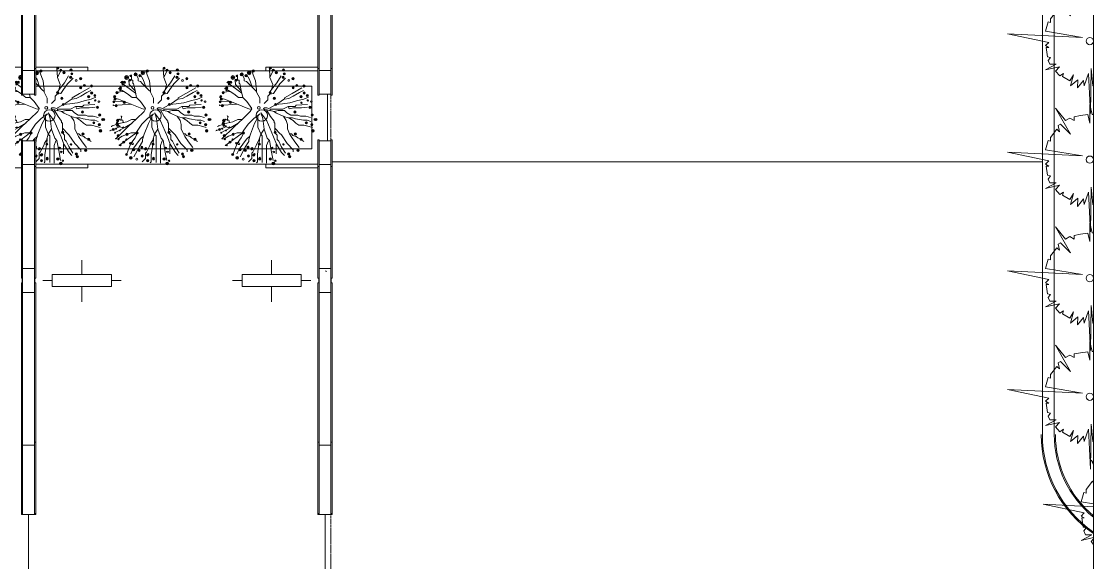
# Model space of a CAD drawing. Header units: millimetres. Extents: x 60855 to 206000, y 5274 to 78634.
# Drawn here: x 89143 to 98184, y 55207 to 59771 of the extents above; entities that cross this region are included whole.
import ezdxf

# ---------------------------------------------------------------- set-up
doc = ezdxf.new("R2010")
doc.units = ezdxf.units.MM
for name, pattern in [('Dash - Tight', [4.5, 3, -1.5]), ('Grid Line', [22.225, 12.7, -3.175, 3.175, -3.175]), ('Hidden', [7.14375, 4.7625, -2.38125])]:
    doc.linetypes.add(name, pattern=pattern)
for name, color, linetype, lineweight in [('A-DETL-GENF-2', 92, 'Dash - Tight', 9), ('A-DETL-GENF-3', 92, 'Hidden', 18), ('A-FLOR', 192, 'Continuous', 9), ('A-WALL', 113, 'Continuous', 9), ('C-PRKG', 70, 'Continuous', 9), ('G-IMPT', 8, 'Continuous', 9), ('L-PLNT-1', 253, 'Continuous', 9), ('S-COLS', 52, 'Continuous', 9), ('S-COLS-1', 52, 'Continuous', 25), ('S-GRID-1', 1, 'Grid Line', 9)]:
    doc.layers.add(name, color=color, linetype=linetype, lineweight=lineweight)

# ---------------------------------------------------------------- blocks, each defined once
blk = doc.blocks.new('xe oto1 - xe oto-V1-TKCS_NHÀ XE 1 - MẶT BẰNG COTE _1_000')
at = {"layer": 'C-PRKG'}
for p, q in [((-2500, 4980), (-2500, 4500)), ((-2500, 4980), (-2500, 0)), ((-2000, 4950), (-2000, 4980)), ((-500, 4980), (-500, 4950)), ((-2450, 4500), (-2450, 4950)), ((-2450, 4950), (-2000, 4950)), ((-500, 4950), (-60, 4950)), ((-2500, 4500), (-2450, 4500)), ((-2500, 500), (-2500, 4500)), ((-2500, 4500), (-2500, 500)), ((-2050, 4170), (-2050, 4050)), ((-2050, 4170), (-2050, 4050)), ((-450, 4170), (-450, 4050)), ((-450, 4170), (-450, 4050)), ((-2300, 4000), (-2380, 4000)), ((-2300, 4000), (-2380, 4000)), ((-1800, 4050), (-2300, 4050)), ((-2300, 4050), (-2300, 3950)), ((-1800, 3950), (-1800, 4050)), ((-1720, 4000), (-1800, 4000)), ((-1720, 4000), (-1800, 4000)), ((-700, 4000), (-780, 4000)), ((-700, 4000), (-780, 4000)), ((-200, 4050), (-700, 4050)), ((-700, 4050), (-700, 3950)), ((-200, 3950), (-200, 4050)), ((-120, 4000), (-200, 4000)), ((-120, 4000), (-200, 4000)), ((-2300, 3950), (-1800, 3950)), ((-2050, 3950), (-2050, 3820)), ((-2050, 3950), (-2050, 3820)), ((-700, 3950), (-200, 3950)), ((-450, 3950), (-450, 3820)), ((-450, 3950), (-450, 3820)), ((0, 0), (0, 2025.1)), ((0, 500), (0, 2025.1)), ((0, 2025.1), (0, 500)), ((-2450, 500), (-2500, 500)), ((-2500, 500), (-2500, 0)), ((-2450, 100), (-2450, 500)), ((0, 500), (-50, 500)), ((-50, 500), (-50, 100)), ((0, 0), (0, 500)), ((-2000, 100), (-2450, 100)), ((-2000, 0), (-2000, 100)), ((-500, 100), (-500, 0)), ((-50, 100), (-500, 100)), ((-2500, 0), (-2000, 0)), ((-2500, 0), (0, 0)), ((-500, 0), (0, 0))]:
    blk.add_line(p, q, dxfattribs=at)
blk = doc.blocks.new('xe oto1 - xe oto-V2-TKCS_NHÀ XE 1 - MẶT BẰNG COTE _1_000')
at = {"layer": 'C-PRKG'}
for p, q in [((-2000, 4950), (-2000, 4980)), ((-500, 4980), (-500, 4950)), ((-2440, 4950), (-2000, 4950)), ((-500, 4950), (-60, 4950)), ((-2050, 4170), (-2050, 4050)), ((-2050, 4170), (-2050, 4050)), ((-450, 4170), (-450, 4050)), ((-450, 4170), (-450, 4050)), ((-2300, 4000), (-2380, 4000)), ((-2300, 4000), (-2380, 4000)), ((-1800, 4050), (-2300, 4050)), ((-2300, 4050), (-2300, 3950)), ((-1800, 3950), (-1800, 4050)), ((-1720, 4000), (-1800, 4000)), ((-1720, 4000), (-1800, 4000)), ((-700, 4000), (-780, 4000)), ((-700, 4000), (-780, 4000)), ((-200, 4050), (-700, 4050)), ((-700, 4050), (-700, 3950)), ((-200, 3950), (-200, 4050)), ((-120, 4000), (-200, 4000)), ((-120, 4000), (-200, 4000)), ((-2300, 3950), (-1800, 3950)), ((-2050, 3950), (-2050, 3820)), ((-2050, 3950), (-2050, 3820)), ((-700, 3950), (-200, 3950)), ((-450, 3950), (-450, 3820)), ((-450, 3950), (-450, 3820)), ((-2500, 2025.1), (-2500, 0)), ((-2500, 500), (-2500, 2025.1)), ((-2500, 2025.1), (-2500, 500)), ((0, 0), (0, 2025.1)), ((0, 500), (0, 2025.1)), ((0, 2025.1), (0, 500)), ((-2450, 500), (-2500, 500)), ((-2500, 500), (-2500, 0)), ((-2450, 100), (-2450, 500)), ((0, 500), (-50, 500)), ((-50, 500), (-50, 100)), ((0, 0), (0, 500)), ((-2000, 100), (-2450, 100)), ((-2000, 0), (-2000, 100)), ((-500, 100), (-500, 0)), ((-50, 100), (-500, 100)), ((-2500, 0), (-2000, 0)), ((-2500, 0), (0, 0)), ((-500, 0), (0, 0))]:
    blk.add_line(p, q, dxfattribs=at)
blk = doc.blocks.new('xe oto1 - xe oto-V3-TKCS_NHÀ XE 1 - MẶT BẰNG COTE _1_000')
at = {"layer": 'C-PRKG'}
for p, q in [((-2500, 0), (0, 0)), ((-2500, -4980), (-2500, 0)), ((-500, 0), (0, 0)), ((-500, -100), (-500, 0)), ((0, 0), (0, -500)), ((0, 0), (0, -2025.1)), ((-2500, 0), (-2000, 0)), ((-2500, -500), (-2500, 0)), ((-2000, 0), (-2000, -100)), ((-2450, -100), (-2450, -500)), ((-2000, -100), (-2450, -100)), ((-50, -100), (-500, -100)), ((-50, -500), (-50, -100)), ((-2450, -500), (-2500, -500)), ((-2500, -500), (-2500, -4500)), ((-2500, -4500), (-2500, -500)), ((0, -500), (-50, -500)), ((0, -500), (0, -2025.1)), ((0, -2025.1), (0, -500)), ((-2050, -3950), (-2050, -3820)), ((-2050, -3950), (-2050, -3820)), ((-450, -3950), (-450, -3820)), ((-450, -3950), (-450, -3820)), ((-2300, -3950), (-1800, -3950)), ((-2300, -4050), (-2300, -3950)), ((-1800, -3950), (-1800, -4050)), ((-700, -3950), (-200, -3950)), ((-700, -4050), (-700, -3950)), ((-200, -3950), (-200, -4050)), ((-2300, -4000), (-2380, -4000)), ((-2300, -4000), (-2380, -4000)), ((-1800, -4050), (-2300, -4050)), ((-2050, -4170), (-2050, -4050)), ((-2050, -4170), (-2050, -4050)), ((-1720, -4000), (-1800, -4000)), ((-1720, -4000), (-1800, -4000)), ((-700, -4000), (-780, -4000)), ((-700, -4000), (-780, -4000)), ((-200, -4050), (-700, -4050)), ((-450, -4170), (-450, -4050)), ((-450, -4170), (-450, -4050)), ((-120, -4000), (-200, -4000)), ((-120, -4000), (-200, -4000)), ((-2500, -4500), (-2450, -4500)), ((-2500, -4980), (-2500, -4500)), ((-2450, -4500), (-2450, -4950)), ((-2450, -4950), (-2000, -4950)), ((-2000, -4950), (-2000, -4980)), ((-500, -4950), (-60, -4950)), ((-500, -4980), (-500, -4950))]:
    blk.add_line(p, q, dxfattribs=at)
blk = doc.blocks.new('xe oto1 - xe oto-V4-TKCS_NHÀ XE 1 - MẶT BẰNG COTE _1_000')
at = {"layer": 'C-PRKG'}
for p, q in [((-2500, 0), (0, 0)), ((-2500, -2025.1), (-2500, 0)), ((-500, 0), (0, 0)), ((-500, -100), (-500, 0)), ((0, 0), (0, -500)), ((0, 0), (0, -2025.1)), ((-2500, 0), (-2000, 0)), ((-2500, -500), (-2500, 0)), ((-2000, 0), (-2000, -100)), ((-2450, -100), (-2450, -500)), ((-2000, -100), (-2450, -100)), ((-50, -100), (-500, -100)), ((-50, -500), (-50, -100)), ((-2450, -500), (-2500, -500)), ((-2500, -500), (-2500, -2025.1)), ((-2500, -2025.1), (-2500, -500)), ((0, -500), (-50, -500)), ((0, -500), (0, -2025.1)), ((0, -2025.1), (0, -500)), ((-2050, -3950), (-2050, -3820)), ((-2050, -3950), (-2050, -3820)), ((-450, -3950), (-450, -3820)), ((-450, -3950), (-450, -3820)), ((-2300, -3950), (-1800, -3950)), ((-2300, -4050), (-2300, -3950)), ((-1800, -3950), (-1800, -4050)), ((-700, -3950), (-200, -3950)), ((-700, -4050), (-700, -3950)), ((-200, -3950), (-200, -4050)), ((-2300, -4000), (-2380, -4000)), ((-2300, -4000), (-2380, -4000)), ((-1800, -4050), (-2300, -4050)), ((-2050, -4170), (-2050, -4050)), ((-2050, -4170), (-2050, -4050)), ((-1720, -4000), (-1800, -4000)), ((-1720, -4000), (-1800, -4000)), ((-700, -4000), (-780, -4000)), ((-700, -4000), (-780, -4000)), ((-200, -4050), (-700, -4050)), ((-450, -4170), (-450, -4050)), ((-450, -4170), (-450, -4050)), ((-120, -4000), (-200, -4000)), ((-120, -4000), (-200, -4000)), ((-2440, -4950), (-2000, -4950)), ((-2000, -4950), (-2000, -4980)), ((-500, -4950), (-60, -4950)), ((-500, -4980), (-500, -4950))]:
    blk.add_line(p, q, dxfattribs=at)
blk = doc.blocks.new('CAY SON LIEU - CAY SON LIEU_dwg-2253760-TKCS_NHÀ XE 1 - MẶT BẰNG COTE _1_000')
at = {"layer": 'G-IMPT'}
for p, q in [((-781, 794), (-1309, 1185)), ((-1191, 849), (-1443, 827)), ((-939, 409), (-1574, 357)), ((-1176, 499), (-1565, 486)), ((-1278, -35), (-1289, -152)), ((436, -1018), (436, -1353))]:
    blk.add_line(p, q, dxfattribs=at)
at = {"layer": 'G-IMPT', "flags": 128}
for points in [[(-144, 434), (-144, 519), (-144, 621), (-252, 827), (-252, 911), (-288, 1235), (-336, 1354), (-420, 1574)], [(201, 1692), (220, 1350), (335, 1598)], [(-799, 874), (-1004, 1103), (-1012, 1252)], [(-428, 247), (-605, 500), (-745, 639), (-799, 886), (-847, 1134), (-874, 1134), (-874, 1252), (-928, 1252), (-928, 1440)], [(-252, 849), (-320, 917), (-446, 1043), (-541, 1139), (-608, 1205), (-690, 1227), (-690, 1314), (-762, 1463)], [(-416, 1017), (-504, 1280), (-602, 1445)], [(773, 1329), (571, 1126), (434, 921), (343, 784), (213, 753), (142, 683), (142, 558), (12, 428)], [(613, 1404), (462, 1164), (321, 977), (217, 840), (213, 753)], [(220, 1350), (316, 1098), (269, 909)], [(-767, 645), (-901, 645), (-1061, 770), (-1190, 851), (-1368, 956)], [(1353, 980), (1001, 782), (736, 633), (736, 587), (495, 430), (180, 252), (110, 279), (22, 279), (-8, 249), (39, 202), (126, 202), (223, 168), (223, 228), (408, 228), (679, 228), (860, 322), (1108, 322), (1148, 363), (1544, 396)], [(1403, 889), (1262, 822), (1041, 688), (884, 607), (733, 577)], [(-423, 242), (-500, 228), (-1030, 443), (-1388, 581), (-1517, 620), (-1565, 667)], [(1580, 654), (1416, 584), (1165, 520), (927, 450), (662, 420), (418, 393)], [(-428, 241), (-477, 143), (-745, -122), (-1055, -401), (-1482, -829)], [(-157, 47), (-356, -109), (-558, -311), (-704, -522), (-782, -641), (-896, -720), (-1344, -1055)], [(-139, 65), (-208, -4), (-208, -411), (-109, -646)], [(-106, 98), (106, -182), (347, -755), (449, -1013), (631, -1310), (731, -1410)], [(-102, 102), (-38, -102), (8, -488), (123, -806), (199, -882), (275, -1293), (330, -1598)], [(101, 197), (240, -33), (365, -203), (365, -263), (391, -263), (391, -448), (429, -486), (562, -620), (623, -680), (828, -995), (1045, -1212), (1045, -1285)], [(1661, -73), (1487, -23), (1296, -23), (1212, 17), (954, 17), (820, 94), (739, 175), (515, 175), (374, 138), (223, 175)], [(1664, -214), (1537, -161), (1406, -161), (1128, -120), (1014, -80), (870, -80), (706, -33), (455, 84), (361, 138)], [(1554, 299), (1336, 272), (1051, 272), (904, 239), (873, 309)], [(-768, -137), (-923, -144), (-1093, -220), (-1418, -292), (-1641, -386)], [(-904, -265), (-1165, -420), (-1497, -598)], [(-1217, -247), (-1236, -163), (-1365, -137)], [(-211, -73), (-326, -284), (-476, -664), (-531, -851), (-531, -924), (-657, -1123), (-838, -1460)], [(1416, -922), (1275, -821), (1202, -794), (1152, -744), (1031, -704), (979, -652), (914, -652), (837, -466), (837, -318), (796, -177), (693, -23)], [(1728, -422), (1604, -392), (1423, -335), (1242, -335), (1138, -275), (1038, -174), (924, -110), (890, -77)], [(-1206, -439), (-1346, -394), (-1693, -541)], [(-771, -617), (-940, -617), (-1253, -734), (-1423, -832)], [(-729, -576), (-741, -679), (-797, -792), (-946, -985), (-1042, -1222), (-1101, -1391)], [(-494, -725), (-612, -842), (-874, -1195), (-952, -1352)], [(-106, -665), (-172, -870), (-240, -975), (-270, -1064), (-392, -1297), (-429, -1334), (-429, -1527), (-546, -1644)], [(8, -488), (-110, -661), (-53, -719), (-53, -1009), (-53, -1658)], [(391, -452), (391, -610), (472, -691), (472, -844), (529, -902), (621, -1097), (768, -1338)], [(1252, -1133), (1095, -928), (967, -741), (914, -647)], [(-148, -790), (-148, -873), (-195, -1178), (-225, -1383), (-225, -1640), (-256, -1671)], [(165, -899), (102, -1060), (102, -1187), (102, -1688)]]:
    blk.add_lwpolyline(points, dxfattribs=at)
at = {"layer": 'G-IMPT'}
for centre, radius in [((-520, 1512), 64), ((-520, 1512), 38.5), ((-520, 1512), 28.5), ((-520, 1512), 18.5), ((-366, 1581), 39.3), ((-366, 1581), 38.5), ((-366, 1581), 28.5), ((-366, 1581), 18.5), ((233, 1678), 38.5), ((233, 1678), 28.5), ((233, 1678), 19.3), ((233, 1678), 18.5), ((336, 1608), 38.5), ((336, 1608), 28.5), ((336, 1608), 18.5), ((342, 1608), 6.08), ((447, 1522), 38.5), ((447, 1522), 32.9), ((447, 1522), 28.5), ((447, 1522), 18.5), ((698, 1615), 38.5), ((698, 1615), 32.9), ((698, 1615), 28.5), ((698, 1615), 18.5), ((-1246, 1181), 38.5), ((-1246, 1181), 28.5), ((-1246, 1181), 27.2), ((-1246, 1181), 18.5), ((-1172, 1181), 38.5), ((-1172, 1181), 36.5), ((-1172, 1181), 28.5), ((-1172, 1181), 18.5), ((-1094, 1350), 66.5), ((-1094, 1350), 38.5), ((-1094, 1350), 28.5), ((-1094, 1350), 18.5), ((-983, 1252), 38.5), ((-983, 1252), 28.5), ((-983, 1252), 26.4), ((-983, 1252), 18.5), ((-956, 1404), 23.9), ((-780, 1457), 54.3), ((-780, 1457), 38.5), ((-780, 1457), 28.5), ((-780, 1457), 18.5), ((-627, 1414), 38.5), ((-627, 1414), 36.5), ((-627, 1414), 28.5), ((-627, 1414), 18.5), ((687, 1354), 38.5), ((687, 1354), 28.5), ((687, 1354), 22.4), ((687, 1354), 18.5), ((725, 1478), 38.5), ((725, 1478), 28.5), ((725, 1478), 24), ((725, 1478), 18.5), ((882, 1247), 31.7), ((1038, 1306), 38.5), ((1038, 1306), 28.5), ((1038, 1306), 28.6), ((1038, 1306), 18.5), ((-1438, 813), 38.5), ((-1438, 813), 28.5), ((-1438, 813), 21.6), ((-1438, 813), 18.5), ((-1369, 957), 9.71), ((-1313, 976), 38.5), ((-1313, 976), 28.5), ((-1319, 898), 21.7), ((-1313, 976), 25.8), ((-1313, 976), 18.5), ((-1233, 1105), 21.8), ((228, 810), 38.5), ((228, 810), 28.5), ((228, 810), 18.5), ((1040, 982), 38.5), ((1040, 982), 32.8), ((1040, 982), 28.5), ((1040, 982), 18.5), ((1173, 1065), 38.5), ((1173, 1065), 28.5), ((1173, 1065), 23.3), ((1173, 1065), 18.5), ((1423, 1046), 38.5), ((1432, 799), 38.5), ((1423, 1046), 28.5), ((1432, 799), 34.3), ((1423, 1046), 25.5), ((1432, 799), 28.5), ((1423, 1046), 18.5), ((1432, 799), 18.5), ((-1551, 486), 33.6), ((-1551, 486), 23.6), ((-1551, 486), 13.6), ((-1521, 675), 38.5), ((-1521, 675), 32.5), ((-1521, 675), 28.5), ((-1506, 582), 38.5), ((-1521, 675), 18.5), ((-1506, 582), 28.5), ((-1506, 582), 18.5), ((-1467, 348), 38.5), ((-1177, 470), 38.5), ((-1177, 470), 28.5), ((-1177, 470), 18.5), ((374, 610), 38.5), ((374, 610), 28.5), ((374, 610), 18.5), ((418, 393), 38.5), ((418, 393), 28.5), ((418, 393), 18.5), ((1321, 671), 40.1), ((1321, 671), 38.5), ((1321, 671), 28.5), ((1321, 671), 18.5), ((1334, 454), 24.8), ((1542, 709), 38.5), ((1542, 709), 32.4), ((1542, 709), 28.5), ((1542, 709), 18.5), ((1559, 535), 24), ((1686, 493), 30.6), ((-1565, 367), 8.61), ((-1467, 348), 28.5), ((-1467, 348), 18.5), ((-1467, 348), 15), ((-70, 0), 203), ((-177, 275), 50.7), ((1103, 126), 38.5), ((1103, 126), 28.5), ((1103, 126), 18.5), ((1635, 293), 39.2), ((1635, 293), 38.5), ((1635, 293), 28.5), ((1635, 293), 18.5), ((1716, 21), 38.5), ((1716, 21), 28.5), ((1716, 21), 28.5), ((1716, 21), 18.5), ((-1606, -363), 5.3), ((-1430, -273), 38.5), ((-1430, -273), 28.5), ((-1413, -177), 43.7), ((-1414, -350), 38.5), ((-1430, -273), 22), ((-1414, -350), 38.2), ((-1413, -177), 38.5), ((-1430, -273), 18.5), ((-1414, -350), 28.5), ((-1413, -177), 28.5), ((-1414, -350), 18.5), ((-1413, -177), 18.5), ((-1351, -131), 8.27), ((-1346, -381), 11.7), ((-1292, -162), 9.2), ((-1290, -20), 5.73), ((-1271, -37), 7.01), ((1508, -260), 38.5), ((1508, -260), 33.2), ((1508, -260), 28.5), ((1508, -260), 18.5), ((1703, -324), 38.5), ((1703, -324), 35), ((1703, -324), 28.5), ((1703, -324), 18.5), ((1818, -141), 38.5), ((1818, -141), 38), ((1818, -141), 28.5), ((1818, -141), 18.5), ((1856, -141), 38.5), ((1856, -141), 28.5), ((1856, -141), 18.5), ((-1687, -542), 3.03), ((-1669, -524), 5.71), ((-1624, -387), 4.48), ((-1567, -494), 38.5), ((-1567, -494), 31.3), ((-1567, -494), 28.5), ((-1567, -494), 18.5), ((-1506, -611), 18), ((-1469, -465), 17.2), ((-1397, -714), 38.5), ((-1397, -714), 28.5), ((-1397, -714), 21.1), ((-1397, -714), 18.5), ((-1338, -531), 15.2), ((-1215, -418), 12.9), ((-1084, -663), 38.5), ((-1084, -663), 28.5), ((-1084, -663), 18.5), ((-722, -615), 38.5), ((-722, -615), 28.5), ((-722, -615), 18.5), ((404, -597), 38.5), ((404, -597), 28.5), ((404, -597), 18.5), ((1120, -654), 38.5), ((1120, -654), 28.5), ((1120, -654), 18.5), ((1739, -541), 45.4), ((1739, -541), 38.5), ((1739, -541), 28.5), ((1739, -541), 18.5), ((-1484, -822), 6.1), ((-1459, -818), 8.58), ((-1383, -836), 21.7), ((-1354, -1054), 11.3), ((-1310, -1054), 18), ((-1198, -943), 38.5), ((-1198, -943), 28.5), ((-1198, -943), 18.5), ((-1103, -849), 22.4), ((-973, -980), 24.9), ((-882, -998), 33.3), ((-559, -1119), 38.5), ((-559, -1119), 38), ((-559, -1119), 28.5), ((-559, -1119), 18.5), ((-417, -1173), 38.5), ((-158, -1013), 38.5), ((-158, -1013), 28.5), ((-158, -1013), 18.5), ((295, -1145), 25.4), ((698, -1024), 26.2), ((1327, -839), 38.5), ((1327, -839), 28.5), ((1327, -839), 18.5), ((-1101, -1381), 38.5), ((-1101, -1381), 36.4), ((-1101, -1381), 28.5), ((-1101, -1381), 18.5), ((-946, -1495), 49.6), ((-946, -1495), 38.5), ((-946, -1495), 28.5), ((-946, -1495), 18.5), ((-845, -1211), 38.5), ((-845, -1211), 30.8), ((-845, -1211), 28.5), ((-845, -1211), 18.5), ((-734, -1543), 33.6), ((-650, -1240), 38.5), ((-650, -1240), 34.6), ((-650, -1240), 28.5), ((-650, -1240), 18.5), ((-543, -1432), 38.5), ((-543, -1432), 28.9), ((-543, -1432), 28.5), ((-543, -1432), 18.5), ((-432, -1193), 24.2), ((-417, -1173), 28.5), ((-417, -1173), 18.5), ((-354, -1399), 38.5), ((-354, -1399), 28.5), ((-354, -1399), 18.5), ((-333, -1378), 29.9), ((-145, -1536), 38.5), ((-145, -1507), 29.4), ((-145, -1536), 28.5), ((-145, -1536), 18.5), ((232, -1539), 44.5), ((232, -1539), 38.5), ((232, -1539), 28.5), ((354, -1291), 31.8), ((884, -1365), 38.7), ((884, -1365), 38.5), ((884, -1365), 28.5), ((884, -1365), 18.5), ((919, -1458), 38.4), ((919, -1458), 38.5), ((919, -1458), 28.5), ((919, -1458), 18.5), ((1215, -1229), 42.5), ((1215, -1229), 38.5), ((1215, -1229), 28.5), ((1215, -1229), 18.5), ((-348, -1596), 38.5), ((-348, -1596), 34.1), ((-348, -1596), 28.5), ((-348, -1596), 18.5), ((232, -1539), 18.5), ((340, -1701), 49.8), ((340, -1701), 38.5), ((340, -1701), 28.5), ((340, -1701), 18.5), ((408, -1602), 25.7)]:
    blk.add_circle(centre, radius, dxfattribs=at)
blk = doc.blocks.new('CAY SON LIEU - CAY BONG TRANG-2253785-TKCS_NHÀ XE 1 - MẶT BẰNG COTE _1_000')
at = {"xscale": 0.238, "yscale": 0.238, "zscale": 0.238}
blk.add_blockref('CAY SON LIEU - CAY SON LIEU_dwg-2253760-TKCS_NHÀ XE 1 - MẶT BẰNG COTE _1_000', (0, 0), dxfattribs=at)
blk = doc.blocks.new('CAY SON LIEU - CAY SON LIEU_dwg-V14-TKCS_NHÀ XE 1 - MẶT BẰNG COTE _1_000')
at = {"layer": 'G-IMPT'}
for p, q in [((-1059, 1000), (-1309, 1185)), ((-1191, 849), (-1443, 827)), ((-939, 409), (-1574, 357)), ((-1176, 499), (-1565, 486)), ((-1278, -35), (-1289, -152)), ((436, -1018), (436, -1353)), ((-1059, -1268), (-1101, -1391))]:
    blk.add_line(p, q, dxfattribs=at)
at = {"layer": 'G-IMPT', "flags": 128}
for points in [[(-144, 434), (-144, 519), (-144, 621), (-252, 827), (-252, 911), (-288, 1235), (-336, 1354), (-420, 1574)], [(201, 1692), (220, 1350), (335, 1598)], [(-416, 1017), (-504, 1280), (-555, 1365)], [(-252, 849), (-320, 917), (-446, 1043), (-541, 1139), (-555, 1152)], [(773, 1329), (571, 1126), (434, 921), (343, 784), (213, 753), (142, 683), (142, 558), (12, 428)], [(613, 1404), (462, 1164), (321, 977), (217, 840), (213, 753)], [(220, 1350), (316, 1098), (269, 909)], [(-1061, 770), (-1190, 851), (-1368, 956)], [(1353, 980), (1001, 782), (736, 633), (736, 587), (495, 430), (180, 252), (110, 279), (22, 279), (-8, 249), (39, 202), (126, 202), (223, 168), (223, 228), (408, 228), (679, 228), (860, 322), (1108, 322), (1148, 363), (1544, 396)], [(1403, 889), (1262, 822), (1041, 688), (884, 607), (733, 577)], [(-423, 242), (-500, 228), (-1030, 443), (-1388, 581), (-1517, 620), (-1565, 667)], [(-767, 645), (-901, 645), (-1017, 735)], [(-428, 247), (-605, 500), (-745, 639), (-771, 758)], [(1580, 654), (1416, 584), (1165, 520), (927, 450), (662, 420), (418, 393)], [(-428, 241), (-477, 143), (-745, -122), (-1055, -401), (-1482, -829)], [(-157, 47), (-356, -109), (-558, -311), (-704, -522), (-782, -641), (-896, -720), (-1344, -1055)], [(-139, 65), (-208, -4), (-208, -411), (-109, -646)], [(-106, 98), (106, -182), (347, -755), (449, -1013), (631, -1310), (731, -1410)], [(-102, 102), (-38, -102), (8, -488), (123, -806), (199, -882), (275, -1293), (330, -1598)], [(101, 197), (240, -33), (365, -203), (365, -263), (391, -263), (391, -448), (429, -486), (562, -620), (623, -680), (828, -995), (1045, -1212), (1045, -1285)], [(1661, -73), (1487, -23), (1296, -23), (1212, 17), (954, 17), (820, 94), (739, 175), (515, 175), (374, 138), (223, 175)], [(1664, -214), (1537, -161), (1406, -161), (1128, -120), (1014, -80), (870, -80), (706, -33), (455, 84), (361, 138)], [(1554, 299), (1336, 272), (1051, 272), (904, 239), (873, 309)], [(-768, -137), (-923, -144), (-1093, -220), (-1418, -292), (-1641, -386)], [(-904, -265), (-1165, -420), (-1497, -598)], [(-1217, -247), (-1236, -163), (-1365, -137)], [(-211, -73), (-326, -284), (-476, -664), (-531, -851), (-531, -924), (-555, -961)], [(1416, -922), (1275, -821), (1202, -794), (1152, -744), (1031, -704), (979, -652), (914, -652), (837, -466), (837, -318), (796, -177), (693, -23)], [(1728, -422), (1604, -392), (1423, -335), (1242, -335), (1138, -275), (1038, -174), (924, -110), (890, -77)], [(-1206, -439), (-1346, -394), (-1693, -541)], [(-771, -617), (-940, -617), (-1253, -734), (-1423, -832)], [(-729, -576), (-741, -679), (-797, -792), (-878, -898)], [(-494, -725), (-612, -842), (-653, -898)], [(-106, -665), (-172, -870), (-240, -975), (-270, -1064), (-392, -1297), (-429, -1334), (-429, -1527), (-546, -1644)], [(8, -488), (-110, -661), (-53, -719), (-53, -1009), (-53, -1658)], [(391, -452), (391, -610), (472, -691), (472, -844), (529, -902), (621, -1097), (768, -1338)], [(1252, -1133), (1095, -928), (967, -741), (914, -647)], [(-148, -790), (-148, -873), (-195, -1178), (-225, -1383), (-225, -1640), (-256, -1671)], [(165, -899), (102, -1060), (102, -1187), (102, -1688)]]:
    blk.add_lwpolyline(points, dxfattribs=at)
at = {"layer": 'G-IMPT'}
for centre, radius in [((-520, 1512), 28.5), ((-520, 1512), 18.5), ((-366, 1581), 39.3), ((-366, 1581), 38.5), ((-366, 1581), 28.5), ((-366, 1581), 18.5), ((233, 1678), 38.5), ((233, 1678), 28.5), ((233, 1678), 19.3), ((233, 1678), 18.5), ((336, 1608), 38.5), ((336, 1608), 28.5), ((336, 1608), 18.5), ((342, 1608), 6.08), ((447, 1522), 38.5), ((447, 1522), 32.9), ((447, 1522), 28.5), ((447, 1522), 18.5), ((698, 1615), 38.5), ((698, 1615), 32.9), ((698, 1615), 28.5), ((698, 1615), 18.5), ((-1246, 1181), 38.5), ((-1246, 1181), 28.5), ((-1246, 1181), 27.2), ((-1246, 1181), 18.5), ((-1172, 1181), 38.5), ((-1172, 1181), 36.5), ((-1172, 1181), 28.5), ((-1172, 1181), 18.5), ((-1094, 1350), 28.5), ((-1094, 1350), 18.5), ((687, 1354), 38.5), ((687, 1354), 28.5), ((687, 1354), 22.4), ((687, 1354), 18.5), ((725, 1478), 38.5), ((725, 1478), 28.5), ((725, 1478), 24), ((725, 1478), 18.5), ((882, 1247), 31.7), ((1038, 1306), 38.5), ((1038, 1306), 28.5), ((1038, 1306), 28.6), ((1038, 1306), 18.5), ((-1438, 813), 38.5), ((-1438, 813), 28.5), ((-1438, 813), 21.6), ((-1438, 813), 18.5), ((-1369, 957), 9.71), ((-1313, 976), 38.5), ((-1313, 976), 28.5), ((-1319, 898), 21.7), ((-1313, 976), 25.8), ((-1313, 976), 18.5), ((-1233, 1105), 21.8), ((228, 810), 38.5), ((228, 810), 28.5), ((228, 810), 18.5), ((1040, 982), 38.5), ((1040, 982), 32.8), ((1040, 982), 28.5), ((1040, 982), 18.5), ((1173, 1065), 38.5), ((1173, 1065), 28.5), ((1173, 1065), 23.3), ((1173, 1065), 18.5), ((1423, 1046), 38.5), ((1432, 799), 38.5), ((1423, 1046), 28.5), ((1432, 799), 34.3), ((1423, 1046), 25.5), ((1432, 799), 28.5), ((1423, 1046), 18.5), ((1432, 799), 18.5), ((-1551, 486), 33.6), ((-1551, 486), 23.6), ((-1551, 486), 13.6), ((-1521, 675), 38.5), ((-1521, 675), 32.5), ((-1521, 675), 28.5), ((-1506, 582), 38.5), ((-1521, 675), 18.5), ((-1506, 582), 28.5), ((-1506, 582), 18.5), ((-1467, 348), 38.5), ((-1177, 470), 38.5), ((-1177, 470), 28.5), ((-1177, 470), 18.5), ((374, 610), 38.5), ((374, 610), 28.5), ((374, 610), 18.5), ((418, 393), 38.5), ((418, 393), 28.5), ((418, 393), 18.5), ((1321, 671), 40.1), ((1321, 671), 38.5), ((1321, 671), 28.5), ((1321, 671), 18.5), ((1334, 454), 24.8), ((1542, 709), 38.5), ((1542, 709), 32.4), ((1542, 709), 28.5), ((1542, 709), 18.5), ((1559, 535), 24), ((1686, 493), 30.6), ((-1565, 367), 8.61), ((-1467, 348), 28.5), ((-1467, 348), 18.5), ((-1467, 348), 15), ((-70, 0), 203), ((-177, 275), 50.7), ((1103, 126), 38.5), ((1103, 126), 28.5), ((1103, 126), 18.5), ((1635, 293), 39.2), ((1635, 293), 38.5), ((1635, 293), 28.5), ((1635, 293), 18.5), ((1716, 21), 38.5), ((1716, 21), 28.5), ((1716, 21), 28.5), ((1716, 21), 18.5), ((-1606, -363), 5.3), ((-1430, -273), 38.5), ((-1430, -273), 28.5), ((-1413, -177), 43.7), ((-1414, -350), 38.5), ((-1430, -273), 22), ((-1414, -350), 38.2), ((-1413, -177), 38.5), ((-1430, -273), 18.5), ((-1414, -350), 28.5), ((-1413, -177), 28.5), ((-1414, -350), 18.5), ((-1413, -177), 18.5), ((-1351, -131), 8.27), ((-1346, -381), 11.7), ((-1292, -162), 9.2), ((-1290, -20), 5.73), ((-1271, -37), 7.01), ((1508, -260), 38.5), ((1508, -260), 33.2), ((1508, -260), 28.5), ((1508, -260), 18.5), ((1703, -324), 38.5), ((1703, -324), 35), ((1703, -324), 28.5), ((1703, -324), 18.5), ((1818, -141), 38.5), ((1818, -141), 38), ((1818, -141), 28.5), ((1818, -141), 18.5), ((1856, -141), 38.5), ((1856, -141), 28.5), ((1856, -141), 18.5), ((-1687, -542), 3.03), ((-1669, -524), 5.71), ((-1624, -387), 4.48), ((-1567, -494), 38.5), ((-1567, -494), 31.3), ((-1567, -494), 28.5), ((-1567, -494), 18.5), ((-1506, -611), 18), ((-1469, -465), 17.2), ((-1397, -714), 38.5), ((-1397, -714), 28.5), ((-1397, -714), 21.1), ((-1397, -714), 18.5), ((-1338, -531), 15.2), ((-1215, -418), 12.9), ((-1084, -663), 38.5), ((-1084, -663), 28.5), ((-1084, -663), 18.5), ((-722, -615), 38.5), ((-722, -615), 28.5), ((-722, -615), 18.5), ((404, -597), 38.5), ((404, -597), 28.5), ((404, -597), 18.5), ((1120, -654), 38.5), ((1120, -654), 28.5), ((1120, -654), 18.5), ((1739, -541), 45.4), ((1739, -541), 38.5), ((1739, -541), 28.5), ((1739, -541), 18.5), ((-1484, -822), 6.1), ((-1459, -818), 8.58), ((-1383, -836), 21.7), ((-1354, -1054), 11.3), ((-1310, -1054), 18), ((-1198, -943), 38.5), ((-1198, -943), 28.5), ((-1198, -943), 18.5), ((-1103, -849), 22.4), ((-417, -1173), 38.5), ((-158, -1013), 38.5), ((-158, -1013), 28.5), ((-158, -1013), 18.5), ((295, -1145), 25.4), ((698, -1024), 26.2), ((1327, -839), 38.5), ((1327, -839), 28.5), ((1327, -839), 18.5), ((-1101, -1381), 38.5), ((-1101, -1381), 36.4), ((-1101, -1381), 28.5), ((-1101, -1381), 18.5), ((-543, -1432), 18.5), ((-432, -1193), 24.2), ((-417, -1173), 28.5), ((-417, -1173), 18.5), ((-354, -1399), 38.5), ((-354, -1399), 28.5), ((-354, -1399), 18.5), ((-333, -1378), 29.9), ((-145, -1536), 38.5), ((-145, -1507), 29.4), ((-145, -1536), 28.5), ((-145, -1536), 18.5), ((232, -1539), 44.5), ((232, -1539), 38.5), ((232, -1539), 28.5), ((354, -1291), 31.8), ((884, -1365), 38.7), ((884, -1365), 38.5), ((884, -1365), 28.5), ((884, -1365), 18.5), ((919, -1458), 38.4), ((919, -1458), 38.5), ((919, -1458), 28.5), ((919, -1458), 18.5), ((1215, -1229), 42.5), ((1215, -1229), 38.5), ((1215, -1229), 28.5), ((1215, -1229), 18.5), ((-348, -1596), 38.5), ((-348, -1596), 34.1), ((-348, -1596), 28.5), ((-348, -1596), 18.5), ((232, -1539), 18.5), ((340, -1701), 49.8), ((340, -1701), 38.5), ((340, -1701), 28.5), ((340, -1701), 18.5), ((408, -1602), 25.7)]:
    blk.add_circle(centre, radius, dxfattribs=at)
for centre, radius, start, end in [((-520, 1512), 38.5, 360, 170.7972), ((-520, 1512), 64, 360, 120), ((-1094, 1350), 66.5, 60, 300), ((-1094, 1350), 38.5, 6.6092, 353.3908), ((-520, 1512), 38.5, 189.2028, 360), ((-520, 1512), 64, 240, 360), ((-559, -1119), 38, 360, 78.412), ((-559, -1119), 38.5, 360, 78.5404), ((-559, -1119), 28.5, 360, 74.5149), ((-559, -1119), 28.5, 285.4851, 360), ((-559, -1119), 38, 281.588, 360), ((-559, -1119), 38.5, 281.4596, 360), ((-559, -1119), 18.5, 0, 58.7819), ((-559, -1119), 18.5, 301.2181, 360), ((-543, -1432), 38.5, 360, 117.8575), ((-543, -1432), 38.5, 242.1425, 360), ((-543, -1432), 28.5, 360, 127.6433), ((-543, -1432), 28.9, 360, 127.0538), ((-543, -1432), 28.5, 232.3567, 360), ((-543, -1432), 28.9, 232.9462, 360)]:
    blk.add_arc(centre, radius, start, end, dxfattribs=at)
blk = doc.blocks.new('CAY SON LIEU - CAY BONG TRANG-V15-TKCS_NHÀ XE 1 - MẶT BẰNG COTE _1_000')
at = {"xscale": 0.238, "yscale": 0.238, "zscale": 0.238}
blk.add_blockref('CAY SON LIEU - CAY SON LIEU_dwg-V14-TKCS_NHÀ XE 1 - MẶT BẰNG COTE _1_000', (0, 0), dxfattribs=at)
blk = doc.blocks.new('CAY MAI VAN PHUC - CAY DUC SOC_dwg-V18-TKCS_NHÀ XE 1 - MẶT BẰNG COTE _1_000')
at = {"layer": 'G-IMPT', "flags": 128}
for points in [[(-340, 350), (-366, 320), (-340, 290)], [(-340, 277), (-473, 307), (-360, 247), (-426, 247), (-446, 207), (-419, 174), (-453, 167), (-466, 68), (-439, 68), (-473, 48), (-439, 14), (-878, -79), (-340, -52)], [(-340, -83), (-473, -105), (-446, -205), (-419, -198), (-419, -238), (-353, -324), (-340, -312)], [(-340, -505), (-366, -550), (-340, -518)]]:
    blk.add_lwpolyline(points, dxfattribs=at)
blk = doc.blocks.new('CAY MAI VAN PHUC - CAY BONG TRANG-2256527-TKCS_NHÀ XE 1 - MẶT BẰNG COTE _1_000')
at = {"extrusion": (0, 0, -1), "xscale": 0.7894736842105263, "yscale": 0.7894736842105263, "zscale": -0.7894736842105263, "rotation": 180}
blk.add_blockref('CAY MAI VAN PHUC - CAY DUC SOC_dwg-V18-TKCS_NHÀ XE 1 - MẶT BẰNG COTE _1_000', (0, 0), dxfattribs=at)
blk = doc.blocks.new('CAY MAI VAN PHUC - CAY DUC SOC_dwg-V16-TKCS_NHÀ XE 1 - MẶT BẰNG COTE _1_000')
at = {"layer": 'G-IMPT'}
blk.add_line((40, 482), (33, 479), dxfattribs=at)
at = {"layer": 'G-IMPT', "flags": 128}
blk.add_lwpolyline([(33, 479), (13, 293), (6, 772), (-14, 347), (-60, 479), (-67, 420), (-133, 499), (-127, 413), (-207, 479), (-173, 360), (-213, 426), (-293, 380), (-280, 347), (-320, 373), (-366, 320), (-326, 274), (-473, 307), (-360, 247), (-426, 247), (-446, 207), (-419, 174), (-453, 167), (-466, 68), (-439, 68), (-473, 48), (-439, 14), (-878, -79), (-80, -39), (-473, -105), (-446, -205), (-419, -198), (-419, -238), (-353, -324), (-326, -298), (-340, -364), (-313, -378), (-207, -271), (-366, -550), (-260, -418), (-213, -444), (-167, -418), (-167, -457), (-100, -471), (-20, -481), (0, -391), (0, -590), (26, -484), (40, -482)], dxfattribs=at)
at = {"layer": 'G-IMPT'}
blk.add_circle((0, 0), 38.6, dxfattribs=at)
blk = doc.blocks.new('CAY MAI VAN PHUC - CAY BONG TRANG-V19-TKCS_NHÀ XE 1 - MẶT BẰNG COTE _1_000')
at = {"extrusion": (0, 0, -1), "xscale": 0.7894736842105263, "yscale": 0.7894736842105263, "zscale": -0.7894736842105263, "rotation": 180}
blk.add_blockref('CAY MAI VAN PHUC - CAY DUC SOC_dwg-V16-TKCS_NHÀ XE 1 - MẶT BẰNG COTE _1_000', (0, 0), dxfattribs=at)
blk = doc.blocks.new('TRỤ ĐỂ XE - TRỤ ĐỂ XE-2599185-TKCS_NHÀ XE 1 - MẶT BẰNG COTE _1_000')
at = {"layer": 'S-COLS'}
for p, q in [((-60, 960.7), (-60, 1185.4)), ((-60, 1185.4), (-50, 1185.4)), ((-50, 1185.4), (-50, 960.7)), ((-50, 1177.4), (50, 1177.4)), ((50, 960.7), (50, 1185.4)), ((50, 1185.4), (60, 1185.4)), ((60, 1185.4), (60, 960.7)), ((-60, 20), (-60, 960.7)), ((-50, 960.7), (-60, 960.7)), ((50, 978.4), (-50, 978.4)), ((-50, 960.7), (-50, 100)), ((50, 100), (50, 960.7)), ((60, 960.7), (50, 960.7)), ((60, 960.7), (60, 20)), ((-50, 20), (-60, 20)), ((60, 20), (50, 20)), ((-60, -1363.3), (-60, -20)), ((-50, -20), (-60, -20)), ((60, -20), (50, -20)), ((60, -1363.3), (60, -20)), ((-50, -1363.3), (-50, -100)), ((50, -1363.3), (50, -100)), ((-60, -1966), (-60, -1363.3)), ((-50, -1363.3), (-60, -1363.3)), ((-50, -1966), (-50, -1363.3)), ((-50, -1388.4), (50, -1388.4)), ((50, -1966), (50, -1363.3)), ((60, -1363.3), (50, -1363.3)), ((60, -1966), (60, -1363.3)), ((-50, -1966), (-60, -1966)), ((-60, -1966), (-60, -1974.9)), ((-60, -1974.9), (60, -1974.9)), ((-50, -1973.9), (-50, -1966)), ((-50, -1973.9), (50, -1973.9)), ((60, -1966), (50, -1966)), ((50, -1973.9), (50, -1966)), ((60, -1974.9), (60, -1966))]:
    blk.add_line(p, q, dxfattribs=at)
blk = doc.blocks.new('TRỤ ĐỂ XE - TRỤ ĐỂ XE-V34-TKCS_NHÀ XE 1 - MẶT BẰNG COTE _1_000')
at = {"layer": 'S-COLS'}
h = blk.add_hatch(dxfattribs=at)
h.set_pattern_fill('FP_6', color=256, style=0, pattern_type=2)
h.set_pattern_definition([(230, (89202.6, 57586.3), (-910.9205, 79.6957), [95.25, -1047.75]), (175, (89202.6, 57586.3), (176.214, -955.284), [76.2, -838.2]), (280.451, (89126.65, 57593), (-734.7125, -875.5834), [80.95, -890.45]), (226.184, (89202.6, 57332.3), (-1355.395, 210.214), [142.875, -1571.625]), (276.636, (89089.6, 57349.9), (-1187.013, -1237.138), [121.425, -1335.676]), (171.184, (89202.6, 57332.3), (-1187.025, -1237.126), [114.3, -1257.3]), (201, (89075.6, 57395.8), (-758.072, 511.3264), [95.25, -1047.75]), (146, (89075.6, 57395.8), (-309.011, -920.941), [76.2, -838.2]), (251.451, (89012.4, 57438.45), (-1067.085, -409.607), [80.95, -890.45]), (217.5, (89202.56, 57586.34), (-15.443, -422.7752), [8.382, -819.658, 8.382, -1683.893]), (217.5, (89202.56, 57586.34), (-15.443, -422.7752), [-836.422, -842.518, 8.382, -832.993]), (187.5, (89202.56, 57586.34), (-334.0983, -500.9029), [8.382, -476.758, 8.382, -1121.283]), (187.5, (89202.56, 57586.34), (-334.0983, -500.9029), [-493.522, -800.608, 8.382, -312.293]), (147.5, (89485.77, 57586.34), (-677.9547, 28.6448), [8.382, -309.118, 8.382, -982.218, -1314.45]), (147.5, (89485.77, 57586.34), (-677.9547, 28.6448), [-1308.1, 8.382, -1306.068]), (137.5, (89612.8, 57586.34), (-740.6466, -127.1332), [8.382, -404.368, 8.382, -649.478, -933.45]), (137.5, (89612.8, 57586.34), (-740.6466, -127.1332), [-1070.61, 8.382, -925.068]), (225, (89202.56, 57586.34), (314.309, -314.309), []), (225, (89202.56, 57110.1), (314.309, -314.309), [])])
h.paths.add_polyline_path([(-50, 100), (-50, -100), (50, -100), (50, 100)])
for p, q in [((60, 1974.9), (-60, 1974.9)), ((-60, 1974.9), (-60, 1966)), ((-60, 1966), (-50, 1966)), ((-60, 1363.3), (-60, 1966)), ((50, 1973.9), (-50, 1973.9)), ((-50, 1966), (-50, 1973.9)), ((-50, 1363.3), (-50, 1966)), ((50, 1966), (50, 1973.9)), ((50, 1966), (60, 1966)), ((50, 1363.3), (50, 1966)), ((60, 1966), (60, 1974.9)), ((60, 1363.3), (60, 1966)), ((-60, 1363.3), (-50, 1363.3)), ((-60, 20), (-60, 1363.3)), ((50, 1388.4), (-50, 1388.4)), ((-50, 20), (-50, 1363.3)), ((50, 1363.3), (60, 1363.3)), ((50, 20), (50, 1363.3)), ((60, 20), (60, 1363.3)), ((-50, 100), (50, 100)), ((-60, 20), (-50, 20)), ((50, 20), (60, 20)), ((-60, -960.7), (-60, -20)), ((-60, -20), (-50, -20)), ((-50, -20), (-50, -960.7)), ((50, -960.7), (50, -20)), ((50, -20), (60, -20)), ((60, -20), (60, -960.7)), ((-50, -100), (50, -100)), ((-60, -1185.4), (-60, -960.7)), ((-60, -960.7), (-50, -960.7)), ((-50, -960.7), (-50, -1185.4)), ((-50, -978.4), (50, -978.4)), ((50, -1185.4), (50, -960.7)), ((50, -960.7), (60, -960.7)), ((60, -960.7), (60, -1185.4)), ((-50, -1185.4), (-60, -1185.4)), ((50, -1177.4), (-50, -1177.4)), ((60, -1185.4), (50, -1185.4))]:
    blk.add_line(p, q, dxfattribs=at)
at = {"layer": 'S-COLS-1'}
for p, q in [((-50, -20), (-50, 20)), ((50, 20), (50, -20))]:
    blk.add_line(p, q, dxfattribs=at)
blk = doc.blocks.new('TRỤ ĐỂ XE - TRỤ ĐỂ XE-V35-TKCS_NHÀ XE 1 - MẶT BẰNG COTE _1_000')
at = {"layer": 'S-COLS'}
h = blk.add_hatch(dxfattribs=at)
h.set_pattern_fill('FP_7', color=256, style=0, pattern_type=2)
h.set_pattern_definition([(230, (91702.6, 57586.3), (-910.9205, 79.6957), [95.25, -1047.75]), (175, (91702.6, 57586.3), (176.214, -955.284), [76.2, -838.2]), (280.451, (91626.65, 57593), (-734.7125, -875.5834), [80.95, -890.45]), (226.184, (91702.6, 57332.3), (-1355.395, 210.214), [142.875, -1571.625]), (276.636, (91589.6, 57349.9), (-1187.013, -1237.138), [121.425, -1335.676]), (171.184, (91702.6, 57332.3), (-1187.025, -1237.126), [114.3, -1257.3]), (201, (91575.6, 57395.8), (-758.072, 511.3264), [95.25, -1047.75]), (146, (91575.6, 57395.8), (-309.011, -920.941), [76.2, -838.2]), (251.451, (91512.4, 57438.45), (-1067.085, -409.607), [80.95, -890.45]), (217.5, (91702.56, 57586.34), (-15.443, -422.7752), [8.382, -819.658, 8.382, -1683.893]), (217.5, (91702.56, 57586.34), (-15.443, -422.7752), [-836.422, -842.518, 8.382, -832.993]), (187.5, (91702.56, 57586.34), (-334.0983, -500.9029), [8.382, -476.758, 8.382, -1121.283]), (187.5, (91702.56, 57586.34), (-334.0983, -500.9029), [-493.522, -800.608, 8.382, -312.293]), (147.5, (91985.77, 57586.34), (-677.9547, 28.6448), [8.382, -309.118, 8.382, -982.218, -1314.45]), (147.5, (91985.77, 57586.34), (-677.9547, 28.6448), [-1308.1, 8.382, -1306.068]), (137.5, (92112.8, 57586.34), (-740.6466, -127.1332), [8.382, -404.368, 8.382, -649.478, -933.45]), (137.5, (92112.8, 57586.34), (-740.6466, -127.1332), [-1070.61, 8.382, -925.068]), (225, (91702.56, 57586.34), (314.309, -314.309), []), (225, (91702.56, 57110.1), (314.309, -314.309), [])])
h.paths.add_polyline_path([(-50, 100), (-50, -100), (50, -100), (50, 100)])
for p, q in [((60, 1974.9), (-60, 1974.9)), ((-60, 1974.9), (-60, 1966)), ((-60, 1966), (-50, 1966)), ((-60, 1363.3), (-60, 1966)), ((50, 1973.9), (-50, 1973.9)), ((-50, 1966), (-50, 1973.9)), ((-50, 1363.3), (-50, 1966)), ((50, 1966), (50, 1973.9)), ((50, 1966), (60, 1966)), ((50, 1363.3), (50, 1966)), ((60, 1966), (60, 1974.9)), ((60, 1363.3), (60, 1966)), ((-60, 1363.3), (-50, 1363.3)), ((-60, 20), (-60, 1363.3)), ((50, 1388.4), (-50, 1388.4)), ((-50, 20), (-50, 1363.3)), ((50, 1363.3), (60, 1363.3)), ((50, 20), (50, 1363.3)), ((60, 20), (60, 1363.3)), ((-50, 100), (50, 100)), ((-60, 20), (-50, 20)), ((50, 20), (60, 20)), ((-60, -960.7), (-60, -20)), ((-60, -20), (-50, -20)), ((-50, -20), (-50, -960.7)), ((50, -960.7), (50, -20)), ((50, -20), (60, -20)), ((60, -20), (60, -960.7)), ((-50, -100), (50, -100)), ((-60, -1185.4), (-60, -960.7)), ((-60, -960.7), (-50, -960.7)), ((-50, -960.7), (-50, -1185.4)), ((-50, -978.4), (50, -978.4)), ((50, -1185.4), (50, -960.7)), ((50, -960.7), (60, -960.7)), ((60, -960.7), (60, -1185.4)), ((-50, -1185.4), (-60, -1185.4)), ((50, -1177.4), (-50, -1177.4)), ((60, -1185.4), (50, -1185.4))]:
    blk.add_line(p, q, dxfattribs=at)
at = {"layer": 'S-COLS-1'}
for p, q in [((-50, -20), (-50, 20)), ((50, 20), (50, -20))]:
    blk.add_line(p, q, dxfattribs=at)
blk = doc.blocks.new('BORDER VIEW - BORDER VIEW-4801060-TKCS_NHÀ XE 1 - MẶT BẰNG COTE _1_000')
at = {"layer": 'A-DETL-GENF-3'}
blk.add_line((35431.3, 24235.5), (35431.3, 1397.3), dxfattribs=at)

msp = doc.modelspace()

# ---------------------------------------------------------------- linework, layer by layer
at = {"layer": 'A-FLOR'}
for p, q in [((91642.6, 59355.3), (89262.6, 59355.3)), ((89262.6, 59225.3), (91592.6, 59225.3)), ((91592.6, 59225.3), (91592.6, 58696.3)), ((91722.6, 58763.8), (91722.6, 59157.9)), ((91592.6, 58696.3), (89262.6, 58696.3)), ((89262.6, 58566.3), (91642.6, 58566.3)), ((91762.6, 58586.3), (97752.6, 58586.3))]:
    msp.add_line(p, q, dxfattribs=at)
at = {"layer": 'A-WALL'}
for p, q in [((97752.6, 56286.3), (97752.6, 61258.6)), ((97852.6, 61258.6), (97852.6, 56286.3))]:
    msp.add_line(p, q, dxfattribs=at)
for radius, end in [(1010, 235.6739), (1000, 235.27811), (1000, 235.27811), (900, 230.78084), (900, 230.78084), (890, 230.23497)]:
    msp.add_arc((98752.6, 56286.3), radius, 180, end, dxfattribs=at)
at = {"layer": 'S-GRID-1'}
msp.add_line((91752.6, 53202.4), (91752.6, 74384), dxfattribs=at)

# ---------------------------------------------------------------- block references
at = {"layer": 'A-DETL-GENF-2'}
msp.add_blockref('BORDER VIEW - BORDER VIEW-4801060-TKCS_NHÀ XE 1 - MẶT BẰNG COTE _1_000', (62752.6, 51196.9), dxfattribs=at)
at = {"layer": 'C-PRKG'}
for name, p in [('xe oto1 - xe oto-V3-TKCS_NHÀ XE 1 - MẶT BẰNG COTE _1_000', (89202.6, 64335.3)), ('xe oto1 - xe oto-V4-TKCS_NHÀ XE 1 - MẶT BẰNG COTE _1_000', (91702.6, 64335.3)), ('xe oto1 - xe oto-V1-TKCS_NHÀ XE 1 - MẶT BẰNG COTE _1_000', (89202.6, 53586.3)), ('xe oto1 - xe oto-V2-TKCS_NHÀ XE 1 - MẶT BẰNG COTE _1_000', (91702.6, 53586.3))]:
    msp.add_blockref(name, p, dxfattribs=at)
at = {"layer": 'L-PLNT-1'}
for name, p in [('CAY MAI VAN PHUC - CAY BONG TRANG-V19-TKCS_NHÀ XE 1 - MẶT BẰNG COTE _1_000', (98152.6, 59605.6)), ('CAY SON LIEU - CAY BONG TRANG-V15-TKCS_NHÀ XE 1 - MẶT BẰNG COTE _1_000', (89394.5, 58977.4)), ('CAY SON LIEU - CAY BONG TRANG-2253785-TKCS_NHÀ XE 1 - MẶT BẰNG COTE _1_000', (90290.4, 58977.4)), ('CAY SON LIEU - CAY BONG TRANG-2253785-TKCS_NHÀ XE 1 - MẶT BẰNG COTE _1_000', (91186.2, 58977.4)), ('CAY MAI VAN PHUC - CAY BONG TRANG-V19-TKCS_NHÀ XE 1 - MẶT BẰNG COTE _1_000', (98152.6, 58605.6)), ('CAY MAI VAN PHUC - CAY BONG TRANG-V19-TKCS_NHÀ XE 1 - MẶT BẰNG COTE _1_000', (98152.6, 57605.6)), ('CAY MAI VAN PHUC - CAY BONG TRANG-V19-TKCS_NHÀ XE 1 - MẶT BẰNG COTE _1_000', (98152.6, 56605.6)), ('CAY MAI VAN PHUC - CAY BONG TRANG-2256527-TKCS_NHÀ XE 1 - MẶT BẰNG COTE _1_000', (98452.6, 55636.9))]:
    msp.add_blockref(name, p, dxfattribs=at)
at = {"layer": 'S-COLS', "rotation": 180}
for name, p in [('TRỤ ĐỂ XE - TRỤ ĐỂ XE-2599185-TKCS_NHÀ XE 1 - MẶT BẰNG COTE _1_000', (89202.6, 60335.3)), ('TRỤ ĐỂ XE - TRỤ ĐỂ XE-2599185-TKCS_NHÀ XE 1 - MẶT BẰNG COTE _1_000', (91702.6, 60335.3)), ('TRỤ ĐỂ XE - TRỤ ĐỂ XE-V34-TKCS_NHÀ XE 1 - MẶT BẰNG COTE _1_000', (89202.6, 57586.3)), ('TRỤ ĐỂ XE - TRỤ ĐỂ XE-V35-TKCS_NHÀ XE 1 - MẶT BẰNG COTE _1_000', (91702.6, 57586.3))]:
    msp.add_blockref(name, p, dxfattribs=at)

doc.saveas('drawing.dxf')
